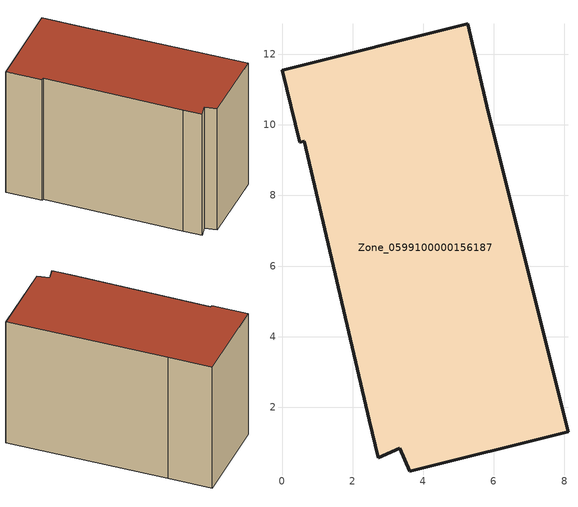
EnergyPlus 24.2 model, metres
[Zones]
Zone_0599100000156187
 floor ground (C_G): 0.63,9.54 0.51,9.51 0,11.54 5.26,12.87 5.85,10.36 8.1,1.3 3.62,0.19 3.34,0.84 2.73,0.57 2.47,1.63 z0
 wall outside (C_F): 5.26,12.87 0,11.54 0.51,9.51 0.63,9.54 2.47,1.63 2.73,0.57 3.34,0.84 3.62,0.19 8.1,1.3 5.85,10.36 5.26,12.87 z0:7.93
 roof outside (C_R): 2.47,1.63 2.73,0.57 3.34,0.84 3.62,0.19 8.1,1.3 5.85,10.36 5.26,12.87 0,11.54 0.51,9.51 0.63,9.54 z7.93
[BUILDING]
Pand.0599100000156187: North Axis=0; Terrain=City; Loads Convergence Tolerance Value=0.04; Temperature Convergence Tolerance Value=0.4; Solar Distribution=FullExterior; Maximum Number of Warmup Days=25; Minimum Number of Warmup Days=1
[Site:Location]
Rotterdam.The.Hague.AP_ZH_NLD Design_Conditions: Latitude=51.96; Longitude=4.45; Time Zone=1; Elevation=-4.5
[SITE:GROUNDTEMPERATURE:BUILDINGSURFACE]
18, 18, 18, 18, 18, 18, 18, 18, 18, 18, 18, 18
[MATERIAL] Thermal Absorptance=0.9; Solar Absorptance=0.7; Visible Absorptance=0.7
Name | Roughness | Thickness | Conductivity | Density | Specific Heat
G.TC.1975-1991 | MediumSmooth | 0.15 | 0.288461 | 540 | 1210
F.TC.1975-1991 | Rough | 0.3 | 0.230769 | 1920 | 840
R.TC.1975-1991 | MediumRough | 0.2 | 0.153846 | 1500 | 1000
[CONSTRUCTION]
C_G: G.TC.1975-1991
C_F: F.TC.1975-1991
C_R: R.TC.1975-1991
[ZONE]
Zone_0599100000156187: Type=1; Multiplier=1; Ceiling Height=Autocalculate; Volume=Autocalculate; Floor Area=autocalculate; Part of Total Floor Area=Yes
[ZONEINFILTRATION:DESIGNFLOWRATE]
Infil_Zone_0599100000156187: Zone or ZoneList or Space or SpaceList=Zone_0599100000156187; Schedule=AlwaysOn; Design Flow Rate Calculation Method=Flow/Area; Flow Rate per Floor Area=0.003; Constant Term Coefficient=1; Temperature Term Coefficient=0; Velocity Term Coefficient=0; Velocity Squared Term Coefficient=0
[HVACTEMPLATE:ZONE:IDEALLOADSAIRSYSTEM]
Zone_0599100000156187: Maximum Heating Supply Air Temperature=50; Minimum Cooling Supply Air Temperature=13; Maximum Heating Supply Air Humidity Ratio=0.0156; Minimum Cooling Supply Air Humidity Ratio=0.0077; Heating Limit=NoLimit; Cooling Limit=NoLimit; Dehumidification Control Type=ConstantSensibleHeatRatio; Cooling Sensible Heat Ratio=0.7; Dehumidification Setpoint=60; Humidification Control Type=None; Humidification Setpoint=30; Outdoor Air Method=None; Outdoor Air Flow Rate per Person=0.00944; Outdoor Air Flow Rate per Zone Floor Area=0; Outdoor Air Flow Rate per Zone=0; Demand Controlled Ventilation Type=None; Outdoor Air Economizer Type=NoEconomizer; Heat Recovery Type=None; Sensible Heat Recovery Effectiveness=0.7; Latent Heat Recovery Effectiveness=0.65
[ZONECONTROL:THERMOSTAT]
ThermostatControl_Zone_0599100000156187: Zone or ZoneList=Zone_0599100000156187; Control Type Schedule=DualSetpointControlType; Control 1=Thermostat_Zone_0599100000156187; Temperature Difference Between Cutout And Setpoint=0
[THERMOSTATSETPOINT:DUALSETPOINT]
Thermostat_Zone_0599100000156187: Heating Setpoint Temperature Schedule=HeatingSetpoint_Zone_0599100000156187; Cooling Setpoint Temperature Schedule=CoolingSetpoint_Zone_0599100000156187
[SCHEDULE:COMPACT]
HeatingSetpoint_Zone_0599100000156187: Through: 12/31, For: AllDays, Until: 24:00, 21
CoolingSetpoint_Zone_0599100000156187: Through: 12/31, For: AllDays, Until: 24:00, 24
DualSetpointControlType: Through: 12/31, For: AllDays, Until: 24:00, 4
AlwaysOn: Through: 12/31, For: AllDays, Until: 24:00, 1
